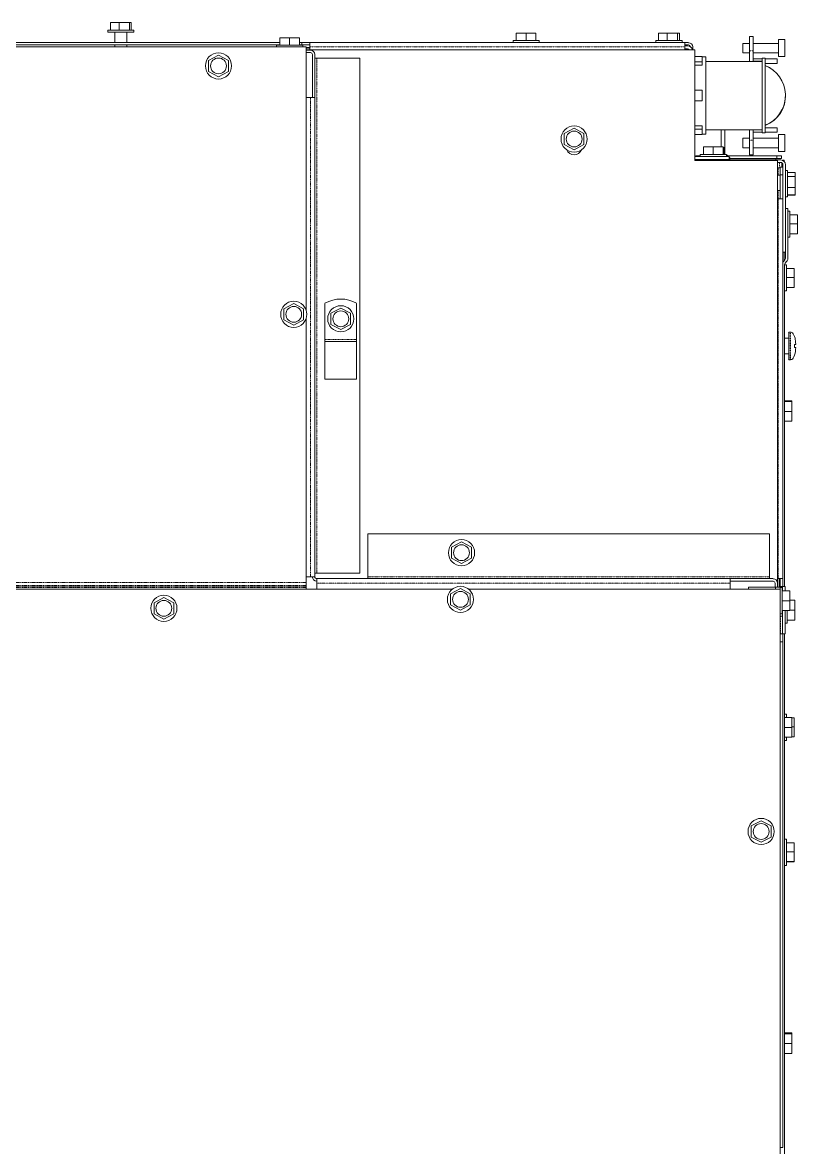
# Model space of a CAD drawing. Header units: millimetres. Extents: x 60499 to 556746, y 248297 to 497145.
# Drawn here: x 507833 to 518130, y 460881 to 475826 of the extents above; entities that cross this region are included whole.
import ezdxf

# ---------------------------------------------------------------- set-up
doc = ezdxf.new("R2010")
doc.units = ezdxf.units.MM
doc.linetypes.add('PHANTOM', pattern=[20, 10, -2, 2, -2, 2, -2])

msp = doc.modelspace()

# ---------------------------------------------------------------- linework, layer by layer
at = {"color": 7, "lineweight": 13, "ltscale": 0.002013}
for p, q in [((509033, 475725), (508966, 475725)), ((516248, 475586), (516316, 475586))]:
    msp.add_line(p, q, dxfattribs=at)
at = {"color": 7, "lineweight": 13, "ltscale": 0.000775074}
for p, q in [((508966, 475699), (508966, 475725)), ((509313, 475699), (509313, 475725)), ((517967, 467845), (517993, 467845))]:
    msp.add_line(p, q, dxfattribs=at)
at = {"color": 7, "lineweight": 13, "ltscale": 0.003487}
for p, q in [((509001, 475826), (509118, 475826)), ((516283, 475686), (516400, 475686))]:
    msp.add_line(p, q, dxfattribs=at)
at = {"color": 7, "lineweight": 13, "ltscale": 0.003}
for p, q in [((509001, 475725), (509001, 475826)), ((509118, 475725), (509118, 475826)), ((509253, 475725), (509253, 475826)), ((509278, 475725), (509278, 475826)), ((511251, 475523), (511251, 475624)), ((511382, 475523), (511382, 475624)), ((511513, 475523), (511513, 475624)), ((511513, 475523), (511513, 475624)), ((514393, 475586), (514393, 475686)), ((514524, 475586), (514524, 475686)), ((514655, 475586), (514655, 475686)), ((516283, 475586), (516283, 475686)), ((516283, 475586), (516283, 475686)), ((516400, 475586), (516400, 475686)), ((516535, 475586), (516535, 475686)), ((516560, 475586), (516560, 475686)), ((516880, 474072), (516880, 474173)), ((516880, 474072), (516880, 474173)), ((517011, 474072), (517011, 474173)), ((517142, 474072), (517142, 474173)), ((517996, 473835), (518097, 473835)), ((517996, 473834), (518097, 473834)), ((517996, 473780), (518097, 473780)), ((517996, 473633), (518097, 473633)), ((517996, 473536), (518097, 473536)), ((517996, 473534), (518097, 473534)), ((518029, 473273), (518130, 473273)), ((518029, 473152), (518130, 473152)), ((518029, 473020), (518130, 473020)), ((518029, 473018), (518130, 473018)), ((517984, 472560), (518085, 472560)), ((517984, 472439), (518085, 472439)), ((517984, 472307), (518085, 472307)), ((517984, 472305), (518085, 472305)), ((517927, 468275), (518028, 468275)), ((517927, 468144), (518028, 468144)), ((517927, 468013), (518028, 468013)), ((517927, 468013), (518028, 468013)), ((517993, 467888), (518094, 467888)), ((517984, 464930), (518085, 464930)), ((517984, 464930), (518085, 464930)), ((517984, 464810), (518085, 464810)), ((517984, 464678), (518085, 464678)), ((517984, 464676), (518085, 464676))]:
    msp.add_line(p, q, dxfattribs=at)
at = {"color": 7, "lineweight": 13, "ltscale": 0.008337}
for p, q in [((509033, 475725), (509313, 475725)), ((516596, 475586), (516316, 475586))]:
    msp.add_line(p, q, dxfattribs=at)
at = {"color": 7, "lineweight": 13, "ltscale": 0.004004}
for p, q in [((509118, 475826), (509253, 475826)), ((516400, 475686), (516535, 475686))]:
    msp.add_line(p, q, dxfattribs=at)
at = {"color": 7, "lineweight": 13, "ltscale": 0.000761738}
for p, q in [((509253, 475826), (509278, 475826)), ((516535, 475686), (516560, 475686))]:
    msp.add_line(p, q, dxfattribs=at)
at = {"color": 7, "lineweight": 13, "ltscale": 0.03937}
for p, q in [((502755, 475558), (511251, 475558)), ((511649, 475558), (516633, 475558)), ((511600, 475501), (494783, 475501)), ((502755, 475527), (511251, 475527)), ((511600, 472010), (511600, 475501)), ((516765, 475461), (511600, 475461)), ((516765, 473991), (516765, 475461)), ((512314, 475354), (512314, 468509)), ((517660, 474360), (517660, 475351)), ((517702, 474360), (517702, 475351)), ((511717, 474829), (511717, 468464)), ((517865, 473991), (516765, 473991)), ((517907, 474000), (516815, 474000)), ((517865, 468379), (517865, 473991)), ((517937, 473937), (517937, 472774)), ((517970, 472774), (517970, 473937)), ((517934, 473485), (517934, 468439)), ((518003, 472691), (518003, 473356)), ((517958, 468334), (517958, 472611)), ((511600, 468731), (511600, 471888)), ((512423, 469034), (517760, 469034)), ((511743, 468438), (517235, 468438)), ((513542, 468296), (494770, 468296)), ((517899, 468296), (513762, 468296)), ((517899, 456653), (517899, 468296)), ((517958, 460776), (517958, 467704)), ((517934, 467599), (517934, 460881))]:
    msp.add_line(p, q, dxfattribs=at)
at = {"color": 7, "lineweight": 13, "ltscale": 4.24423e-05}
msp.add_line((508967, 475699), (508966, 475699), dxfattribs=at)
at = {"color": 7, "lineweight": 13, "ltscale": 0.001971}
for p, q in [((509033, 475699), (508967, 475699)), ((509033, 475697), (508967, 475697)), ((516316, 475560), (516249, 475560)), ((516316, 475558), (516249, 475558))]:
    msp.add_line(p, q, dxfattribs=at)
at = {"color": 7, "lineweight": 13, "ltscale": 6.24769e-05}
for p, q in [((508967, 475699), (508967, 475697)), ((509033, 475699), (509033, 475697)), ((509098, 475699), (509098, 475697)), ((509141, 475699), (509141, 475697)), ((509162, 475699), (509162, 475697)), ((509197, 475699), (509197, 475697)), ((509277, 475699), (509277, 475697)), ((509312, 475699), (509312, 475697)), ((514350, 475560), (514350, 475558)), ((514401, 475560), (514401, 475558)), ((514474, 475560), (514474, 475558)), ((514516, 475560), (514516, 475558)), ((514524, 475560), (514524, 475558)), ((514532, 475560), (514532, 475558)), ((514574, 475560), (514574, 475558)), ((514647, 475560), (514647, 475558)), ((514698, 475560), (514698, 475558)), ((516249, 475560), (516249, 475558)), ((516249, 475560), (516249, 475558)), ((516316, 475560), (516316, 475558)), ((516380, 475560), (516380, 475558)), ((516424, 475560), (516424, 475558)), ((516444, 475560), (516444, 475558)), ((516479, 475560), (516479, 475558)), ((516559, 475560), (516559, 475558)), ((516594, 475560), (516594, 475558)), ((517901, 468318), (517899, 468318)), ((517901, 468267), (517899, 468267)), ((517901, 468194), (517899, 468194)), ((517901, 468152), (517899, 468152)), ((517901, 468144), (517899, 468144)), ((517901, 468136), (517899, 468136)), ((517901, 468094), (517899, 468094)), ((517901, 468021), (517899, 468021)), ((517901, 467970), (517899, 467970)), ((517967, 468011), (517965, 468011)), ((517967, 467969), (517965, 467969)), ((517967, 467896), (517965, 467896)), ((517967, 467845), (517965, 467845))]:
    msp.add_line(p, q, dxfattribs=at)
at = {"color": 7, "lineweight": 13, "ltscale": 0.003823}
for p, q in [((509162, 475699), (509033, 475699)), ((516444, 475560), (516316, 475560))]:
    msp.add_line(p, q, dxfattribs=at)
at = {"color": 7, "lineweight": 13, "ltscale": 0.001922}
for p, q in [((509098, 475697), (509033, 475697)), ((516380, 475558), (516316, 475558))]:
    msp.add_line(p, q, dxfattribs=at)
at = {"color": 7, "lineweight": 13, "ltscale": 0.00415}
for p, q in [((509060, 475697), (509060, 475558)), ((509219, 475697), (509219, 475558))]:
    msp.add_line(p, q, dxfattribs=at)
at = {"color": 7, "lineweight": 13, "ltscale": 0.000606206}
msp.add_line((509162, 475697), (509141, 475697), dxfattribs=at)
at = {"color": 7, "lineweight": 13, "ltscale": 0.003436}
for p, q in [((509277, 475699), (509162, 475699)), ((516559, 475560), (516444, 475560))]:
    msp.add_line(p, q, dxfattribs=at)
at = {"color": 7, "lineweight": 13, "ltscale": 0.002388}
for p, q in [((509277, 475697), (509197, 475697)), ((516559, 475558), (516479, 475558))]:
    msp.add_line(p, q, dxfattribs=at)
at = {"color": 7, "lineweight": 13, "ltscale": 0.001078}
for p, q in [((509313, 475699), (509277, 475699)), ((516596, 475560), (516559, 475560))]:
    msp.add_line(p, q, dxfattribs=at)
at = {"color": 7, "lineweight": 13, "ltscale": 0.001036}
for p, q in [((509312, 475697), (509277, 475697)), ((516594, 475558), (516559, 475558))]:
    msp.add_line(p, q, dxfattribs=at)
at = {"color": 7, "lineweight": 13, "ltscale": 0.0039}
for p, q in [((511251, 475624), (511382, 475624)), ((511382, 475624), (511513, 475624)), ((514393, 475686), (514524, 475686)), ((514524, 475686), (514655, 475686)), ((518054, 470791), (518054, 470660)), ((518054, 470660), (518054, 470529)), ((518028, 468275), (518028, 468144)), ((518028, 468144), (518028, 468013)), ((518094, 468150), (518094, 468019)), ((518094, 468019), (518094, 467888)), ((518054, 466592), (518054, 466461)), ((518054, 466461), (518054, 466330)), ((518054, 462392), (518054, 462261)), ((518054, 462261), (518054, 462130))]:
    msp.add_line(p, q, dxfattribs=at)
at = {"color": 7, "lineweight": 13, "ltscale": 0.000899247}
for p, q in [((511513, 475558), (511544, 475558)), ((511513, 475527), (511544, 475527))]:
    msp.add_line(p, q, dxfattribs=at)
at = {"color": 7, "lineweight": 13, "ltscale": 0.003125}
for p, q in [((511544, 475558), (511649, 475558)), ((511544, 475527), (511649, 475527)), ((517901, 473800), (517901, 473905)), ((517934, 473800), (517934, 473905)), ((517901, 468334), (517901, 468439)), ((517934, 468334), (517934, 468439)), ((517901, 467599), (517901, 467704)), ((517934, 467599), (517934, 467704))]:
    msp.add_line(p, q, dxfattribs=at)
at = {"color": 7, "lineweight": 13, "ltscale": 0.000900028}
msp.add_line((511544, 475558), (511544, 475527), dxfattribs=at)
at = {"color": 7, "lineweight": 13, "ltscale": 0.001675}
for p, q in [((511649, 475558), (511649, 475501)), ((516633, 475558), (516633, 475501))]:
    msp.add_line(p, q, dxfattribs=at)
at = {"color": 7, "lineweight": 13, "ltscale": 0.01035}
for p, q in [((514698, 475586), (514350, 475586)), ((511556, 475523), (511209, 475523)), ((517185, 474072), (516837, 474072)), ((517927, 467970), (517927, 468318))]:
    msp.add_line(p, q, dxfattribs=at)
at = {"color": 7, "lineweight": 13, "ltscale": 0.000774954}
for p, q in [((514350, 475560), (514350, 475586)), ((514698, 475560), (514698, 475586)), ((516248, 475560), (516248, 475586)), ((516248, 475560), (516248, 475586)), ((516596, 475560), (516596, 475586)), ((511717, 475354), (511743, 475354)), ((516837, 474046), (516837, 474072)), ((517185, 474046), (517185, 474072)), ((518003, 473319), (518029, 473319)), ((518003, 472972), (518029, 472972)), ((511852, 471589), (511852, 471615)), ((512272, 471589), (512272, 471615)), ((511717, 468509), (511743, 468509)), ((512423, 468438), (512423, 468464)), ((517760, 468438), (517760, 468464))]:
    msp.add_line(p, q, dxfattribs=at)
at = {"color": 7, "lineweight": 13, "ltscale": 0.001516}
for p, q in [((514401, 475560), (514350, 475560)), ((514401, 475558), (514350, 475558)), ((514698, 475560), (514647, 475560)), ((514698, 475558), (514647, 475558)), ((517901, 467970), (517901, 468021)), ((517967, 467845), (517967, 467896))]:
    msp.add_line(p, q, dxfattribs=at)
at = {"color": 7, "lineweight": 13, "ltscale": 0.003659}
for p, q in [((514524, 475560), (514401, 475560)), ((514647, 475560), (514524, 475560)), ((517134, 474046), (517011, 474046)), ((517901, 468144), (517901, 468267)), ((517901, 468021), (517901, 468144))]:
    msp.add_line(p, q, dxfattribs=at)
at = {"color": 7, "lineweight": 13, "ltscale": 0.002173}
for p, q in [((514474, 475558), (514401, 475558)), ((514647, 475558), (514574, 475558))]:
    msp.add_line(p, q, dxfattribs=at)
at = {"color": 7, "lineweight": 13, "ltscale": 0.000247144}
msp.add_line((514524, 475558), (514516, 475558), dxfattribs=at)
at = {"color": 7, "lineweight": 13, "ltscale": 0.000247204}
msp.add_line((514532, 475558), (514524, 475558), dxfattribs=at)
at = {"color": 7, "lineweight": 13, "ltscale": 4.24122e-05}
msp.add_line((516249, 475560), (516248, 475560), dxfattribs=at)
at = {"color": 7, "lineweight": 13, "ltscale": 0.000606146}
msp.add_line((516444, 475558), (516424, 475558), dxfattribs=at)
at = {"color": 7, "lineweight": 13, "ltscale": 0.00145}
for p, q in [((516633, 475558), (516682, 475558)), ((516633, 475527), (516682, 475527))]:
    msp.add_line(p, q, dxfattribs=at)
at = {"color": 7, "lineweight": 13, "ltscale": 0.00575}
for p, q in [((517494, 475449), (517494, 475642)), ((517543, 475642), (517543, 475449)), ((517494, 474068), (517494, 474262)), ((517543, 474262), (517543, 474068))]:
    msp.add_line(p, q, dxfattribs=at)
at = {"color": 7, "lineweight": 13, "ltscale": 0.00144}
for p, q in [((517494, 475642), (517543, 475642)), ((517543, 474068), (517494, 474068))]:
    msp.add_line(p, q, dxfattribs=at)
at = {"color": 7, "lineweight": 13, "ltscale": 0.003375}
for p, q in [((517879, 475485), (517879, 475599)), ((517963, 475485), (517963, 475599)), ((517879, 475372), (517879, 475485)), ((517963, 475372), (517963, 475485)), ((517879, 474339), (517879, 474225)), ((517879, 474225), (517879, 474112)), ((517963, 474339), (517963, 474225)), ((517963, 474225), (517963, 474112))]:
    msp.add_line(p, q, dxfattribs=at)
at = {"color": 7, "lineweight": 13, "ltscale": 0.0025}
for p, q in [((517963, 475599), (517879, 475599)), ((517963, 475372), (517879, 475372)), ((517879, 474339), (517963, 474339)), ((517879, 474112), (517963, 474112))]:
    msp.add_line(p, q, dxfattribs=at)
at = {"color": 7, "lineweight": 13, "ltscale": 0.000783965}
for p, q in [((509060, 475527), (509060, 475501)), ((509219, 475527), (509219, 475501))]:
    msp.add_line(p, q, dxfattribs=at)
at = {"color": 7, "lineweight": 13, "ltscale": 0.0006494}
for p, q in [((511209, 475501), (511209, 475523)), ((511556, 475501), (511556, 475523))]:
    msp.add_line(p, q, dxfattribs=at)
at = {"color": 7, "lineweight": 13, "ltscale": 0.001446}
msp.add_line((511600, 475494), (511649, 475494), dxfattribs=at)
at = {"color": 7, "linetype": 'PHANTOM', "lineweight": 13, "ltscale": 0.001446}
msp.add_line((511600, 475485), (511649, 475485), dxfattribs=at)
at = {"color": 7, "lineweight": 13, "ltscale": 0.001729}
for p, q in [((511600, 475459), (511658, 475459)), ((511600, 475426), (511658, 475426)), ((511658, 474829), (511600, 474829)), ((511600, 468464), (511658, 468464))]:
    msp.add_line(p, q, dxfattribs=at)
at = {"color": 7, "lineweight": 13, "ltscale": 0.001197}
for p, q in [((511649, 475461), (511649, 475501)), ((516633, 475461), (516633, 475501)), ((516738, 475461), (516738, 475501))]:
    msp.add_line(p, q, dxfattribs=at)
at = {"color": 7, "linetype": 'PHANTOM', "lineweight": 13, "ltscale": 0.03937}
for p, q in [((511649, 475501), (516633, 475501)), ((511743, 475354), (511743, 468509)), ((511658, 474829), (511658, 468464)), ((517872, 473485), (517872, 468439)), ((511600, 468386), (496043, 468386)), ((511743, 468378), (517235, 468378)), ((512423, 468464), (517760, 468464)), ((511600, 468346), (496043, 468346)), ((511600, 468337), (496043, 468337)), ((511600, 468319), (496043, 468319))]:
    msp.add_line(p, q, dxfattribs=at)
at = {"color": 7, "lineweight": 13, "ltscale": 0.001113}
for p, q in [((516670, 475516), (516633, 475516)), ((516670, 475475), (516633, 475475))]:
    msp.add_line(p, q, dxfattribs=at)
at = {"color": 7, "lineweight": 13, "ltscale": 0.001875}
for p, q in [((517403, 475485), (517403, 475548)), ((517403, 475422), (517403, 475485)), ((517403, 474288), (517403, 474225)), ((517403, 474225), (517403, 474162))]:
    msp.add_line(p, q, dxfattribs=at)
at = {"color": 7, "lineweight": 13, "ltscale": 0.002735}
for p, q in [((517494, 475548), (517403, 475548)), ((517494, 475422), (517403, 475422)), ((517403, 474288), (517494, 474288)), ((517403, 474162), (517494, 474162))]:
    msp.add_line(p, q, dxfattribs=at)
at = {"color": 7, "lineweight": 13, "ltscale": 0.004173}
for p, q in [((517494, 475449), (517494, 475309)), ((517494, 474402), (517494, 474262))]:
    msp.add_line(p, q, dxfattribs=at)
at = {"color": 7, "linetype": 'PHANTOM', "lineweight": 13, "ltscale": 0.00144}
for p, q in [((517543, 475449), (517494, 475449)), ((517494, 474262), (517543, 474262))]:
    msp.add_line(p, q, dxfattribs=at)
at = {"color": 7, "lineweight": 13, "ltscale": 0.01}
for p, q in [((517879, 475548), (517543, 475548)), ((517879, 475422), (517543, 475422)), ((517543, 474288), (517879, 474288)), ((517543, 474162), (517879, 474162))]:
    msp.add_line(p, q, dxfattribs=at)
at = {"color": 7, "lineweight": 13, "ltscale": 0.00315}
for p, q in [((517543, 475343), (517543, 475449)), ((517543, 474262), (517543, 474367))]:
    msp.add_line(p, q, dxfattribs=at)
at = {"color": 7, "lineweight": 13, "ltscale": 0.004405}
for p, q in [((510437, 475392), (510306, 475323)), ((510306, 475323), (510306, 475175)), ((510568, 475323), (510437, 475392)), ((510568, 475175), (510568, 475323)), ((510306, 475175), (510437, 475106)), ((510437, 475106), (510568, 475175)), ((515162, 474421), (515031, 474352)), ((515293, 474352), (515162, 474421)), ((515031, 474352), (515031, 474204)), ((515293, 474204), (515293, 474352)), ((515031, 474204), (515162, 474135)), ((515162, 474135), (515293, 474204)), ((511437, 472092), (511306, 472023)), ((511306, 472023), (511306, 471875)), ((511568, 472023), (511437, 472092)), ((511568, 471875), (511568, 472023)), ((512062, 472032), (511931, 471964)), ((512193, 471964), (512062, 472032)), ((511306, 471875), (511437, 471806)), ((511437, 471806), (511568, 471875)), ((511931, 471964), (511931, 471816)), ((511931, 471816), (512062, 471747)), ((512062, 471747), (512193, 471816)), ((512193, 471816), (512193, 471964)), ((513666, 468925), (513535, 468856)), ((513535, 468856), (513535, 468708)), ((513797, 468856), (513666, 468925)), ((513797, 468708), (513797, 468856)), ((513535, 468708), (513666, 468639)), ((513666, 468639), (513797, 468708)), ((513652, 468305), (513521, 468236)), ((513521, 468236), (513521, 468088)), ((513783, 468236), (513652, 468305)), ((513783, 468088), (513783, 468236)), ((509711, 468187), (509580, 468118)), ((509580, 468118), (509580, 467970)), ((509842, 468118), (509711, 468187)), ((509842, 467970), (509842, 468118)), ((513521, 468088), (513652, 468019)), ((513652, 468019), (513783, 468088)), ((509580, 467970), (509711, 467901)), ((509711, 467901), (509842, 467970)), ((517647, 465222), (517516, 465153)), ((517516, 465153), (517516, 465005)), ((517778, 465153), (517647, 465222)), ((517778, 465005), (517778, 465153)), ((517516, 465005), (517647, 464936)), ((517647, 464936), (517778, 465005))]:
    msp.add_line(p, q, dxfattribs=at)
at = {"color": 7, "lineweight": 13, "ltscale": 0.016985}
for p, q in [((511684, 474829), (511684, 475400)), ((511717, 474829), (511717, 475400)), ((511743, 475354), (512314, 475354)), ((512423, 468464), (512423, 469034)), ((517760, 469034), (517760, 468464)), ((512314, 468509), (511743, 468509)), ((517235, 468438), (517806, 468438)), ((517235, 468404), (517806, 468404))]:
    msp.add_line(p, q, dxfattribs=at)
at = {"color": 7, "lineweight": 13, "ltscale": 0.002904}
for p, q in [((516863, 475374), (516765, 475374)), ((516863, 475374), (516765, 475374)), ((516863, 475303), (516765, 475303)), ((516765, 475259), (516863, 475259)), ((516863, 474927), (516765, 474927)), ((516863, 474784), (516765, 474784)), ((516863, 474452), (516765, 474452)), ((516863, 474408), (516765, 474408)), ((516863, 474337), (516765, 474337))]:
    msp.add_line(p, q, dxfattribs=at)
at = {"color": 7, "lineweight": 13, "ltscale": 0.002125}
for p, q in [((516863, 475303), (516863, 475374)), ((516863, 474337), (516863, 474408))]:
    msp.add_line(p, q, dxfattribs=at)
at = {"color": 7, "lineweight": 13, "ltscale": 0.0015}
for p, q in [((516913, 475368), (516863, 475368)), ((516913, 474343), (516863, 474343))]:
    msp.add_line(p, q, dxfattribs=at)
at = {"color": 7, "lineweight": 13, "ltscale": 0.001299}
for p, q in [((516863, 475259), (516863, 475303)), ((516863, 474408), (516863, 474452))]:
    msp.add_line(p, q, dxfattribs=at)
at = {"color": 7, "lineweight": 13, "ltscale": 0.018159}
msp.add_line((516913, 475368), (516913, 474758), dxfattribs=at)
at = {"color": 7, "lineweight": 13, "ltscale": 0.01875}
for p, q in [((516913, 475309), (517543, 475309)), ((516913, 474402), (517543, 474402))]:
    msp.add_line(p, q, dxfattribs=at)
at = {"color": 7, "lineweight": 13, "ltscale": 0.000999871}
for p, q in [((517543, 475310), (517543, 475343)), ((517543, 474401), (517543, 474367)), ((517857, 474055), (517857, 474021)), ((517918, 474055), (517918, 474021))]:
    msp.add_line(p, q, dxfattribs=at)
at = {"color": 7, "lineweight": 13, "ltscale": 0.003495}
for p, q in [((517660, 475343), (517543, 475343)), ((517543, 475309), (517660, 475309)), ((517660, 474402), (517543, 474402)), ((517543, 474367), (517660, 474367))]:
    msp.add_line(p, q, dxfattribs=at)
at = {"color": 7, "lineweight": 13, "ltscale": 0.001023}
for p, q in [((517543, 475343), (517543, 475309)), ((517543, 474402), (517543, 474367))]:
    msp.add_line(p, q, dxfattribs=at)
at = {"color": 7, "lineweight": 13, "ltscale": 2.28281e-05}
for p, q in [((517543, 475310), (517543, 475309)), ((517543, 474402), (517543, 474401))]:
    msp.add_line(p, q, dxfattribs=at)
at = {"color": 7, "lineweight": 13, "ltscale": 0.003498}
msp.add_line((517660, 475310), (517543, 475310), dxfattribs=at)
at = {"color": 7, "lineweight": 13, "ltscale": 0.00125}
for p, q in [((517660, 475351), (517702, 475351)), ((517702, 474360), (517660, 474360))]:
    msp.add_line(p, q, dxfattribs=at)
at = {"color": 7, "lineweight": 13, "ltscale": 0.003376}
msp.add_line((517816, 475343), (517702, 475343), dxfattribs=at)
at = {"color": 7, "lineweight": 13, "ltscale": 0.004745}
for p, q in [((517862, 475343), (517702, 475343)), ((517702, 475283), (517862, 475283)), ((517862, 474428), (517702, 474428)), ((517702, 474367), (517862, 474367))]:
    msp.add_line(p, q, dxfattribs=at)
at = {"color": 7, "lineweight": 13, "ltscale": 0.001794}
for p, q in [((517862, 475343), (517862, 475283)), ((517862, 474428), (517862, 474367))]:
    msp.add_line(p, q, dxfattribs=at)
at = {"color": 7, "lineweight": 13, "ltscale": 0.001765}
for p, q in [((511658, 474829), (511717, 474829)), ((511658, 468464), (511717, 468464)), ((511743, 468378), (511743, 468438)), ((517235, 468378), (517235, 468438))]:
    msp.add_line(p, q, dxfattribs=at)
at = {"color": 7, "lineweight": 13, "ltscale": 0.00425}
msp.add_line((516863, 474927), (516863, 474784), dxfattribs=at)
at = {"color": 7, "lineweight": 13, "ltscale": 0.000524979}
msp.add_line((517970, 474855), (517970, 474873), dxfattribs=at)
at = {"color": 7, "lineweight": 13, "ltscale": 0.000955661}
msp.add_line((517970, 474873), (517970, 474841), dxfattribs=at)
at = {"color": 7, "lineweight": 13, "ltscale": 0.000430851}
msp.add_line((517970, 474841), (517970, 474855), dxfattribs=at)
at = {"color": 7, "lineweight": 13, "ltscale": 0.012341}
msp.add_line((516913, 474758), (516913, 474343), dxfattribs=at)
at = {"color": 7, "lineweight": 13, "ltscale": 0.006807}
msp.add_line((517116, 474173), (517116, 474402), dxfattribs=at)
at = {"color": 7, "lineweight": 13, "ltscale": 0.008675}
msp.add_line((517166, 474110), (517166, 474402), dxfattribs=at)
at = {"color": 7, "lineweight": 13, "ltscale": 0.003496}
msp.add_line((517543, 474401), (517660, 474401), dxfattribs=at)
at = {"color": 7, "lineweight": 13, "ltscale": 0.003901}
msp.add_line((516880, 474173), (517011, 474173), dxfattribs=at)
at = {"color": 7, "lineweight": 13, "ltscale": 2.28281e-06}
msp.add_line((516880, 474173), (516880, 474173), dxfattribs=at)
at = {"color": 7, "lineweight": 13, "ltscale": 0.003899}
msp.add_line((517011, 474173), (517142, 474173), dxfattribs=at)
at = {"color": 7, "lineweight": 13, "ltscale": 0.000436257}
msp.add_line((517142, 474166), (517157, 474166), dxfattribs=at)
at = {"color": 7, "lineweight": 13, "ltscale": 0.00279}
msp.add_line((517157, 474072), (517157, 474166), dxfattribs=at)
at = {"color": 7, "lineweight": 13, "ltscale": 0.000269852}
msp.add_line((517157, 474110), (517166, 474110), dxfattribs=at)
at = {"color": 7, "lineweight": 13, "ltscale": 0.001133}
msp.add_line((517166, 474072), (517166, 474110), dxfattribs=at)
at = {"color": 7, "lineweight": 13, "ltscale": 0.000437519}
msp.add_line((517200, 474065), (517185, 474065), dxfattribs=at)
at = {"color": 7, "lineweight": 13, "ltscale": 0.000627533}
msp.add_line((517200, 474044), (517200, 474065), dxfattribs=at)
at = {"color": 7, "lineweight": 13, "ltscale": 0.01358}
for p, q in [((516765, 474044), (517221, 474044)), ((516765, 474004), (517221, 474004))]:
    msp.add_line(p, q, dxfattribs=at)
at = {"color": 7, "lineweight": 13, "ltscale": 0.001495}
msp.add_line((516815, 474000), (516765, 474000), dxfattribs=at)
at = {"color": 7, "lineweight": 13, "ltscale": 0.000323679}
msp.add_line((516779, 474055), (516779, 474044), dxfattribs=at)
at = {"color": 7, "lineweight": 13, "ltscale": 0.001738}
msp.add_line((516837, 474055), (516779, 474055), dxfattribs=at)
at = {"color": 7, "lineweight": 13, "ltscale": 0.000125915}
msp.add_line((516779, 474000), (516779, 474004), dxfattribs=at)
at = {"color": 7, "lineweight": 13, "ltscale": 0.000247024}
msp.add_line((516815, 474000), (516815, 473991), dxfattribs=at)
at = {"color": 7, "lineweight": 13, "ltscale": 0.001518}
for p, q in [((516888, 474046), (516837, 474046)), ((516888, 474044), (516837, 474044))]:
    msp.add_line(p, q, dxfattribs=at)
at = {"color": 7, "lineweight": 13, "ltscale": 6.25971e-05}
for p, q in [((516837, 474046), (516837, 474044)), ((516888, 474046), (516888, 474044)), ((516961, 474046), (516961, 474044)), ((517003, 474046), (517003, 474044)), ((517011, 474046), (517011, 474044)), ((517020, 474046), (517020, 474044)), ((517061, 474046), (517061, 474044)), ((517134, 474046), (517134, 474044)), ((517185, 474046), (517185, 474044))]:
    msp.add_line(p, q, dxfattribs=at)
at = {"color": 7, "lineweight": 13, "ltscale": 0.00366}
msp.add_line((517011, 474046), (516888, 474046), dxfattribs=at)
at = {"color": 7, "lineweight": 13, "ltscale": 0.002172}
msp.add_line((516961, 474044), (516888, 474044), dxfattribs=at)
at = {"color": 7, "lineweight": 13, "ltscale": 0.000125074}
for p, q in [((516932, 474004), (516932, 474000)), ((517091, 474004), (517091, 474000))]:
    msp.add_line(p, q, dxfattribs=at)
at = {"color": 7, "lineweight": 13, "ltscale": 0.000248706}
msp.add_line((517011, 474044), (517003, 474044), dxfattribs=at)
at = {"color": 7, "lineweight": 13, "ltscale": 0.000245703}
msp.add_line((517020, 474044), (517011, 474044), dxfattribs=at)
at = {"color": 7, "lineweight": 13, "ltscale": 0.002174}
msp.add_line((517134, 474044), (517061, 474044), dxfattribs=at)
at = {"color": 7, "lineweight": 13, "ltscale": 0.000124954}
for p, q in [((517105, 474004), (517105, 474000)), ((517116, 474000), (517116, 474004)), ((517166, 474000), (517166, 474004))]:
    msp.add_line(p, q, dxfattribs=at)
at = {"color": 7, "lineweight": 13, "ltscale": 0.001514}
for p, q in [((517185, 474046), (517134, 474046)), ((517185, 474044), (517134, 474044))]:
    msp.add_line(p, q, dxfattribs=at)
at = {"color": 7, "lineweight": 13, "ltscale": 0.019575}
msp.add_line((517857, 474055), (517200, 474055), dxfattribs=at)
at = {"color": 7, "lineweight": 13, "ltscale": 0.0012}
for p, q in [((517221, 474004), (517221, 474044)), ((517984, 466289), (517984, 466330))]:
    msp.add_line(p, q, dxfattribs=at)
at = {"color": 7, "lineweight": 13, "ltscale": 0.000337496}
for p, q in [((517221, 474034), (517233, 474034)), ((517221, 474004), (517233, 474004))]:
    msp.add_line(p, q, dxfattribs=at)
at = {"color": 7, "lineweight": 13, "ltscale": 0.000899908}
msp.add_line((517233, 474034), (517233, 474004), dxfattribs=at)
at = {"color": 7, "lineweight": 13, "ltscale": 0.0186}
msp.add_line((517233, 474021), (517857, 474021), dxfattribs=at)
at = {"color": 7, "lineweight": 13, "ltscale": 0.000648559}
msp.add_line((517843, 474000), (517843, 474021), dxfattribs=at)
at = {"color": 7, "lineweight": 13, "ltscale": 0.0018}
for p, q in [((517857, 474055), (517918, 474055)), ((517857, 474021), (517918, 474021))]:
    msp.add_line(p, q, dxfattribs=at)
at = {"color": 7, "lineweight": 13, "ltscale": 0.001255}
msp.add_line((517907, 473966), (517865, 473966), dxfattribs=at)
at = {"color": 7, "linetype": 'PHANTOM', "lineweight": 13, "ltscale": 0.002194}
msp.add_line((517892, 473966), (517892, 473893), dxfattribs=at)
at = {"color": 7, "lineweight": 13, "ltscale": 0.001732}
msp.add_line((517921, 473963), (517921, 473905), dxfattribs=at)
at = {"color": 7, "lineweight": 13, "ltscale": 0.000737468}
msp.add_line((517955, 473995), (517930, 473995), dxfattribs=at)
at = {"color": 7, "lineweight": 13, "ltscale": 0.000520481}
msp.add_line((517955, 473995), (517955, 473978), dxfattribs=at)
at = {"color": 7, "lineweight": 13, "ltscale": 0.000229663}
msp.add_line((517873, 473893), (517865, 473893), dxfattribs=at)
at = {"color": 7, "lineweight": 13, "ltscale": 0.001065}
for p, q in [((517901, 473797), (517865, 473797)), ((517901, 473592), (517865, 473592))]:
    msp.add_line(p, q, dxfattribs=at)
at = {"color": 7, "lineweight": 13, "ltscale": 0.000834968}
msp.add_line((517901, 473893), (517873, 473893), dxfattribs=at)
at = {"color": 7, "linetype": 'PHANTOM', "lineweight": 13, "ltscale": 0.002841}
msp.add_line((517873, 473797), (517873, 473893), dxfattribs=at)
at = {"color": 7, "lineweight": 13, "ltscale": 0.000990019}
for p, q in [((517934, 473905), (517901, 473905)), ((517934, 473800), (517901, 473800)), ((517970, 473356), (518003, 473356)), ((517970, 472774), (517937, 472774)), ((517965, 468334), (517932, 468334)), ((517965, 467704), (517932, 467704))]:
    msp.add_line(p, q, dxfattribs=at)
at = {"color": 7, "lineweight": 13, "ltscale": 0.009375}
for p, q in [((517901, 473485), (517901, 473800)), ((517934, 473485), (517934, 473800))]:
    msp.add_line(p, q, dxfattribs=at)
at = {"color": 7, "lineweight": 13, "ltscale": 3.96488e-05}
msp.add_line((517936, 473893), (517934, 473893), dxfattribs=at)
at = {"color": 7, "lineweight": 13, "ltscale": 7.50324e-05}
for p, q in [((517937, 473764), (517934, 473764)), ((517937, 473605), (517934, 473605))]:
    msp.add_line(p, q, dxfattribs=at)
at = {"color": 7, "lineweight": 13, "ltscale": 0.003828}
msp.add_line((517936, 473893), (517936, 473764), dxfattribs=at)
at = {"color": 7, "lineweight": 13, "ltscale": 3.49631e-05}
for p, q in [((517937, 473764), (517936, 473764)), ((517937, 473605), (517936, 473605)), ((517936, 473527), (517937, 473527))]:
    msp.add_line(p, q, dxfattribs=at)
at = {"color": 7, "lineweight": 13, "ltscale": 0.000775014}
for p, q in [((517970, 473859), (517996, 473859)), ((517970, 473859), (517996, 473859)), ((517970, 473511), (517996, 473511)), ((517958, 472607), (517984, 472607)), ((517958, 472259), (517984, 472259)), ((517901, 468318), (517927, 468318)), ((517901, 467970), (517927, 467970)), ((517958, 466637), (517984, 466637)), ((517958, 466289), (517984, 466289)), ((517958, 464977), (517984, 464977)), ((517958, 464977), (517984, 464977)), ((517958, 464629), (517984, 464629))]:
    msp.add_line(p, q, dxfattribs=at)
at = {"color": 7, "lineweight": 13, "ltscale": 0.000345786}
msp.add_line((517996, 473859), (517996, 473847), dxfattribs=at)
at = {"color": 7, "lineweight": 13, "ltscale": 0.010004}
msp.add_line((517996, 473511), (517996, 473847), dxfattribs=at)
at = {"color": 7, "lineweight": 13, "ltscale": 4.21719e-05}
msp.add_line((518097, 473835), (518097, 473834), dxfattribs=at)
at = {"color": 7, "lineweight": 13, "ltscale": 0.001583}
msp.add_line((518097, 473834), (518097, 473780), dxfattribs=at)
at = {"color": 7, "lineweight": 13, "ltscale": 0.004375}
msp.add_line((518097, 473780), (518097, 473633), dxfattribs=at)
at = {"color": 7, "lineweight": 13, "ltscale": 0.002903}
msp.add_line((518097, 473633), (518097, 473536), dxfattribs=at)
at = {"color": 7, "lineweight": 13, "ltscale": 0.000190074}
for p, q in [((517872, 473485), (517865, 473485)), ((517865, 468439), (517872, 468439))]:
    msp.add_line(p, q, dxfattribs=at)
at = {"color": 7, "lineweight": 13, "ltscale": 0.001865}
for p, q in [((517872, 473485), (517934, 473485)), ((517872, 468439), (517934, 468439))]:
    msp.add_line(p, q, dxfattribs=at)
at = {"color": 7, "linetype": 'PHANTOM', "lineweight": 13, "ltscale": 0.0032}
msp.add_line((517873, 473485), (517873, 473592), dxfattribs=at)
at = {"color": 7, "lineweight": 13, "ltscale": 0.011325}
msp.add_line((517936, 473605), (517936, 473225), dxfattribs=at)
at = {"color": 7, "lineweight": 13, "ltscale": 4.13309e-05}
msp.add_line((518097, 473536), (518097, 473534), dxfattribs=at)
at = {"color": 7, "lineweight": 13, "ltscale": 0.007516}
for p, q in [((518029, 473319), (518029, 473067)), ((517984, 472607), (517984, 472354)), ((517984, 464977), (517984, 464724))]:
    msp.add_line(p, q, dxfattribs=at)
at = {"color": 7, "lineweight": 13, "ltscale": 7.49723e-05}
for p, q in [((517937, 473225), (517934, 473225)), ((517937, 473066), (517934, 473066))]:
    msp.add_line(p, q, dxfattribs=at)
at = {"color": 7, "lineweight": 13, "ltscale": 0.003591}
for p, q in [((518130, 473273), (518130, 473152)), ((518085, 472560), (518085, 472439)), ((518085, 466590), (518085, 466470)), ((518085, 464930), (518085, 464810))]:
    msp.add_line(p, q, dxfattribs=at)
at = {"color": 7, "lineweight": 13, "ltscale": 0.012545}
msp.add_line((517936, 473066), (517936, 472645), dxfattribs=at)
at = {"color": 7, "lineweight": 13, "ltscale": 0.002834}
for p, q in [((518029, 472972), (518029, 473067)), ((517984, 472259), (517984, 472354)), ((517984, 464629), (517984, 464724))]:
    msp.add_line(p, q, dxfattribs=at)
at = {"color": 7, "lineweight": 13, "ltscale": 0.003928}
for p, q in [((518130, 473152), (518130, 473020)), ((518085, 472439), (518085, 472307)), ((518085, 466470), (518085, 466338)), ((518085, 464810), (518085, 464678))]:
    msp.add_line(p, q, dxfattribs=at)
at = {"color": 7, "lineweight": 13, "ltscale": 6.15157e-05}
for p, q in [((518130, 473020), (518130, 473018)), ((518085, 472307), (518085, 472305)), ((518085, 466338), (518085, 466336))]:
    msp.add_line(p, q, dxfattribs=at)
at = {"color": 7, "lineweight": 13, "ltscale": 0.003243}
msp.add_line((517955, 472774), (517955, 472665), dxfattribs=at)
at = {"color": 7, "lineweight": 13, "ltscale": 0.002469}
msp.add_line((517970, 472691), (517970, 472774), dxfattribs=at)
at = {"color": 7, "lineweight": 13, "ltscale": 0.000835896}
for p, q in [((517943, 472653), (517962, 472673)), ((517966, 472630), (517986, 472649))]:
    msp.add_line(p, q, dxfattribs=at)
at = {"color": 7, "lineweight": 13, "ltscale": 0.0143}
for p, q in [((511852, 471615), (511852, 472095)), ((512272, 471615), (512272, 472095))]:
    msp.add_line(p, q, dxfattribs=at)
at = {"color": 7, "lineweight": 13, "ltscale": 0.010425}
msp.add_line((518013, 471354), (518013, 471704), dxfattribs=at)
at = {"color": 7, "linetype": 'PHANTOM', "lineweight": 13, "ltscale": 0.010925}
for p, q in [((518021, 471345), (518021, 471712)), ((518039, 471345), (518039, 471712))]:
    msp.add_line(p, q, dxfattribs=at)
at = {"color": 7, "lineweight": 13, "ltscale": 0.000524986}
for p, q in [((518021, 471712), (518039, 471712)), ((518021, 471345), (518039, 471345))]:
    msp.add_line(p, q, dxfattribs=at)
at = {"color": 7, "linetype": 'PHANTOM', "lineweight": 13, "ltscale": 0.0125}
msp.add_line((512272, 471615), (511852, 471615), dxfattribs=at)
at = {"color": 7, "lineweight": 13, "ltscale": 0.0125}
for p, q in [((512272, 471589), (511852, 471589)), ((511852, 471088), (512272, 471088))]:
    msp.add_line(p, q, dxfattribs=at)
at = {"color": 7, "lineweight": 13, "ltscale": 0.00745}
for p, q in [((511852, 471339), (511852, 471589)), ((512272, 471589), (512272, 471339)), ((511852, 471088), (511852, 471339)), ((512272, 471339), (512272, 471088))]:
    msp.add_line(p, q, dxfattribs=at)
at = {"color": 7, "lineweight": 13, "ltscale": 0.00625}
msp.add_line((511852, 471549), (511852, 471339), dxfattribs=at)
at = {"color": 7, "lineweight": 13, "ltscale": 0.00162}
for p, q in [((518013, 471634), (517958, 471634)), ((518013, 471424), (517958, 471424))]:
    msp.add_line(p, q, dxfattribs=at)
at = {"color": 7, "lineweight": 13, "ltscale": 1.4658e-05}
for p, q in [((518091, 471653), (518092, 471653)), ((518092, 471405), (518091, 471405))]:
    msp.add_line(p, q, dxfattribs=at)
at = {"color": 7, "lineweight": 13, "ltscale": 0.000445989}
for p, q in [((518091, 471548), (518106, 471548)), ((518106, 471510), (518091, 471510))]:
    msp.add_line(p, q, dxfattribs=at)
at = {"color": 7, "lineweight": 13, "ltscale": 0.002847}
for p, q in [((517958, 470802), (518054, 470802)), ((517958, 470791), (518054, 470791)), ((517958, 470660), (518054, 470660)), ((517958, 470529), (518054, 470529)), ((517958, 466592), (518054, 466592)), ((517958, 466461), (518054, 466461)), ((517958, 466330), (518054, 466330)), ((517958, 462404), (518054, 462404)), ((517958, 462392), (518054, 462392)), ((517958, 462261), (518054, 462261)), ((517958, 462130), (518054, 462130))]:
    msp.add_line(p, q, dxfattribs=at)
at = {"color": 7, "lineweight": 13, "ltscale": 0.000342902}
msp.add_line((518054, 470802), (518054, 470791), dxfattribs=at)
at = {"color": 7, "lineweight": 13, "ltscale": 0.008727}
msp.add_line((511600, 468438), (511600, 468731), dxfattribs=at)
at = {"color": 7, "lineweight": 13, "ltscale": 0.001556}
msp.add_line((511600, 468386), (511600, 468438), dxfattribs=at)
at = {"color": 7, "lineweight": 13, "ltscale": 0.001184}
msp.add_line((511600, 468386), (511600, 468346), dxfattribs=at)
at = {"color": 7, "lineweight": 13, "ltscale": 0.002443}
for p, q in [((511743, 468378), (511743, 468296)), ((517235, 468296), (517235, 468378))]:
    msp.add_line(p, q, dxfattribs=at)
at = {"color": 7, "lineweight": 13, "ltscale": 0.001659}
for p, q in [((517832, 468378), (517832, 468323)), ((517865, 468378), (517865, 468323))]:
    msp.add_line(p, q, dxfattribs=at)
at = {"color": 7, "lineweight": 13, "ltscale": 0.003473}
msp.add_line((517888, 468323), (517888, 468439), dxfattribs=at)
at = {"color": 7, "lineweight": 13, "ltscale": 0.000268771}
msp.add_line((511600, 468346), (511600, 468337), dxfattribs=at)
at = {"color": 7, "lineweight": 13, "ltscale": 0.000548115}
msp.add_line((511600, 468319), (511600, 468337), dxfattribs=at)
at = {"color": 7, "lineweight": 13, "ltscale": 0.000665259}
msp.add_line((511600, 468319), (511600, 468296), dxfattribs=at)
at = {"color": 7, "lineweight": 13, "ltscale": 0.010725}
msp.add_line((517839, 468323), (517479, 468323), dxfattribs=at)
at = {"color": 7, "lineweight": 13, "ltscale": 0.000784446}
for p, q in [((517479, 468296), (517479, 468323)), ((517899, 468296), (517899, 468323))]:
    msp.add_line(p, q, dxfattribs=at)
at = {"color": 7, "linetype": 'PHANTOM', "lineweight": 13, "ltscale": 0.000784446}
msp.add_line((517839, 468296), (517839, 468323), dxfattribs=at)
at = {"color": 7, "lineweight": 13, "ltscale": 0.001775}
msp.add_line((517899, 468323), (517839, 468323), dxfattribs=at)
at = {"color": 7, "lineweight": 13, "ltscale": 0.000488882}
msp.add_line((517901, 468318), (517901, 468334), dxfattribs=at)
at = {"color": 7, "lineweight": 13, "ltscale": 0.000112519}
for p, q in [((517905, 468334), (517901, 468334)), ((517905, 467704), (517901, 467704))]:
    msp.add_line(p, q, dxfattribs=at)
at = {"color": 7, "lineweight": 13, "ltscale": 0.001515}
msp.add_line((517901, 468267), (517901, 468318), dxfattribs=at)
at = {"color": 7, "linetype": 'PHANTOM', "lineweight": 13, "ltscale": 0.000488882}
msp.add_line((517905, 468318), (517905, 468334), dxfattribs=at)
at = {"color": 7, "lineweight": 13, "ltscale": 0.000759756}
for p, q in [((517905, 468334), (517930, 468334)), ((517905, 467704), (517930, 467704))]:
    msp.add_line(p, q, dxfattribs=at)
at = {"color": 7, "linetype": 'PHANTOM', "lineweight": 13, "ltscale": 0.001764}
msp.add_line((517930, 468334), (517930, 468275), dxfattribs=at)
at = {"color": 7, "lineweight": 13, "ltscale": 5.27449e-05}
for p, q in [((517930, 468334), (517932, 468334)), ((517930, 467704), (517932, 467704))]:
    msp.add_line(p, q, dxfattribs=at)
at = {"color": 7, "lineweight": 13, "ltscale": 0.001764}
for p, q in [((517932, 468275), (517932, 468334)), ((517965, 468275), (517965, 468334))]:
    msp.add_line(p, q, dxfattribs=at)
at = {"color": 7, "lineweight": 13, "ltscale": 0.00198}
for p, q in [((518028, 468150), (518094, 468150)), ((518028, 468019), (518094, 468019))]:
    msp.add_line(p, q, dxfattribs=at)
at = {"color": 7, "lineweight": 13, "ltscale": 0.000989899}
msp.add_line((517932, 467940), (517899, 467940), dxfattribs=at)
at = {"color": 7, "lineweight": 13, "ltscale": 0.007013}
msp.add_line((517901, 467704), (517901, 467940), dxfattribs=at)
at = {"color": 7, "linetype": 'PHANTOM', "lineweight": 13, "ltscale": 0.007013}
for p, q in [((517905, 467704), (517905, 467940)), ((517930, 467940), (517930, 467704))]:
    msp.add_line(p, q, dxfattribs=at)
at = {"color": 7, "lineweight": 13, "ltscale": 0.009185}
for p, q in [((517932, 467704), (517932, 468013)), ((517965, 467704), (517965, 468013))]:
    msp.add_line(p, q, dxfattribs=at)
at = {"color": 7, "lineweight": 13, "ltscale": 0.00347}
msp.add_line((517967, 467896), (517967, 468013), dxfattribs=at)
at = {"color": 7, "lineweight": 13, "ltscale": 0.004985}
msp.add_line((517993, 468013), (517993, 467845), dxfattribs=at)
at = {"color": 7, "lineweight": 13, "ltscale": 0.001042}
msp.add_line((517899, 467599), (517934, 467599), dxfattribs=at)
at = {"color": 7, "lineweight": 13, "ltscale": 0.00135}
msp.add_line((517984, 466637), (517984, 466592), dxfattribs=at)
at = {"color": 7, "lineweight": 13, "ltscale": 0.000927182}
for p, q in [((518054, 466590), (518085, 466590)), ((518054, 466470), (518085, 466470)), ((518054, 466338), (518085, 466338)), ((518054, 466336), (518085, 466336))]:
    msp.add_line(p, q, dxfattribs=at)
at = {"color": 7, "lineweight": 13, "ltscale": 6.16359e-05}
msp.add_line((518085, 464678), (518085, 464676), dxfattribs=at)
at = {"color": 7, "lineweight": 13, "ltscale": 0.000353956}
msp.add_line((518054, 462404), (518054, 462392), dxfattribs=at)
at = {"color": 7, "lineweight": 13, "ltscale": 0.001051}
msp.add_line((517899, 460881), (517934, 460881), dxfattribs=at)
at = {"color": 7, "lineweight": 13, "ltscale": 0.03937}
for points in [[(518092, 471653), (518083, 471673), (518073, 471691), (518062, 471703), (518056, 471707), (518048, 471711), (518039, 471712)], [(518106, 471548), (518105, 471578), (518103, 471596), (518101, 471616), (518097, 471633), (518091, 471653)], [(518092, 471405), (518083, 471385), (518073, 471367), (518062, 471355), (518056, 471350), (518048, 471347), (518039, 471345)], [(518091, 471405), (518096, 471422), (518102, 471452), (518105, 471483), (518106, 471510)]]:
    msp.add_lwpolyline(points, dxfattribs=at)
for centre, radius in [((510437, 475249), 174), ((510437, 475249), 105), ((515162, 474278), 174), ((515162, 474278), 105), ((511437, 471949), 174), ((511437, 471949), 105), ((512062, 471890), 174), ((512062, 471890), 105), ((513666, 468782), 174), ((513666, 468782), 105), ((513652, 468162), 174), ((513652, 468162), 105), ((509711, 468044), 174), ((509711, 468044), 105), ((517647, 465079), 174), ((517647, 465079), 105)]:
    msp.add_circle(centre, radius, dxfattribs=at)
for centre, radius, start, end in [((516682, 475501), 56.3, 0, 90), ((511658, 475400), 59.3, 0, 90), ((511658, 475400), 26, 0, 90), ((516670, 475449), 66.3, 10.2946, 90), ((516670, 475449), 26, 27.0922, 90), ((516682, 475501), 26, 6.2998, 90), ((517543, 474855), 428, 53.457, 68.1118), ((517549, 474858), 422, 53.8959, 68.6732), ((517543, 474855), 428, 291.8881, 2.363), ((517543, 474859), 428, 291.8913, 357.6129), ((515162, 474173), 105, 201.7877, 338.2123), ((517907, 473937), 62.7, 0, 90), ((517907, 473937), 29.4, 0, 90), ((517984, 472611), 59.3, 135, 147.8862), ((517984, 472611), 26, 135, 180), ((517944, 472691), 26, 315, 0), ((517944, 472691), 59.3, 315, 0), ((512062, 471732), 420, 60, 120), ((518021, 471704), 8.4, 90, 180), ((517728, 471529), 364, 357.024, 2.976), ((517728, 471529), 364, 357.024, 2.976), ((518021, 471354), 8.4, 180, 270), ((511743, 468464), 59.3, 180, 270), ((511743, 468464), 26, 180, 270), ((517806, 468378), 59.3, 0, 90), ((517806, 468378), 26, 0, 90)]:
    msp.add_arc(centre, radius, start, end, dxfattribs=at)
msp.add_ellipse((517549, 474858), major_axis=(0, 424), ratio=0.992412, start_param=4.746347, end_param=5.911605, dxfattribs=at)

doc.saveas('drawing.dxf')
